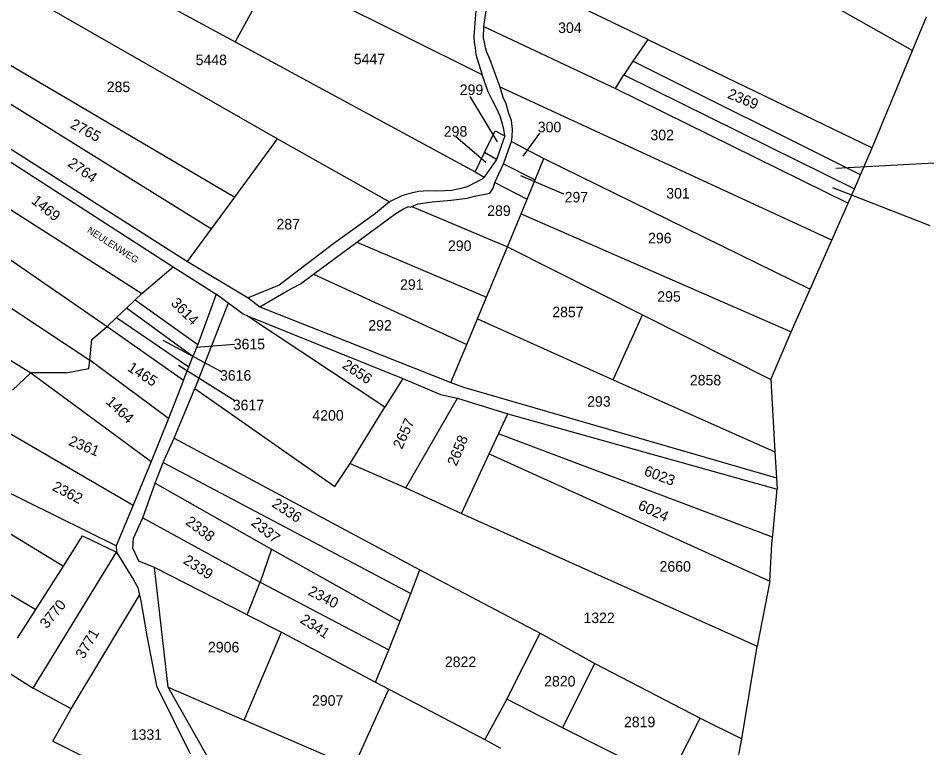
# Model space of a CAD drawing. Extents: x 191922 to 199923, y 328959 to 333350.
# Drawn here: x 198057.1 to 198290.3, y 330693 to 330880.3 of the extents above; entities that cross this region are included whole.
import ezdxf

# ---------------------------------------------------------------- set-up
doc = ezdxf.new("R2010")
doc.units = 0
for name, color, linetype in [('bouwvlak', 7, 'Continuous'), ('enkelbestemming', 7, 'Continuous'), ('Level 6', 7, 'Continuous'), ('Maatvoering_symbolen', 7, 'Continuous')]:
    doc.layers.add(name, color=color, linetype=linetype)

msp = doc.modelspace()

# ---------------------------------------------------------------- linework, layer by layer
at = {"layer": 'bouwvlak'}
for p, q in [((198173.03, 330860.21), (198180.02, 330848.58)), ((198169.44, 330849.92), (198177.14, 330843.35)), ((198190.91, 330850.74), (198186.59, 330844.86)), ((198295.38, 330843.28), (198266.93, 330841.68)), ((198197.14, 330835.14), (198186.07, 330839.86)), ((198291.16, 330826.98), (198266.2, 330836.78)), ((198109.27, 330789.56), (198094.34, 330797.58)), ((198112.63, 330796.5), (198102.82, 330795.8)), ((198112.67, 330782.06), (198098.21, 330791.11))]:
    msp.add_line(p, q, dxfattribs=at)
at = {"layer": 'Level 6'}
for p, q in [((198176.19, 330865.74), (198076.91, 330915.31)), ((198047.2, 330909.76), (198112.82, 330874.25)), ((198229.49, 330904.5), (198286.62, 330871.99)), ((198038.84, 330897.95), (198123.65, 330849.28)), ((198218.68, 330874.79), (198179.31, 330893.83)), ((198174.96, 330888.03), (198174.05, 330875.7)), ((198176.6, 330878.15), (198177.88, 330886.41)), ((198117.68, 330883.07), (198112.82, 330874.25)), ((198035.22, 330879.91), (198112.67, 330834.33)), ((198286.62, 330871.99), (198290.21, 330880.66)), ((198286.62, 330871.99), (198290.21, 330880.66)), ((198176.49, 330875.22), (198176.6, 330878.15)), ((198176.6, 330878.15), (198210.37, 330862.24)), ((198112.82, 330874.25), (198174.37, 330840.84)), ((198174.05, 330875.7), (198174.15, 330874.02)), ((198176.78, 330874.09), (198176.49, 330875.22)), ((198218.68, 330874.79), (198214.82, 330869.26)), ((198218.68, 330874.79), (198276.27, 330847)), ((198031.3, 330873.06), (198106.72, 330826.24)), ((198174.15, 330874.02), (198174.37, 330872.64)), ((198174.37, 330872.64), (198174.59, 330870.95)), ((198177.06, 330872.65), (198176.78, 330874.09)), ((198177.42, 330871.58), (198177.06, 330872.65)), ((198276.52, 330847.58), (198286.62, 330871.99)), ((198276.52, 330847.58), (198286.62, 330871.99)), ((198174.59, 330870.95), (198175.24, 330868.76)), ((198178.44, 330869.19), (198177.42, 330871.58)), ((198175.24, 330868.76), (198176.19, 330865.74)), ((198179.04, 330867.43), (198178.44, 330869.19)), ((198180.83, 330862.6), (198179.04, 330867.43)), ((198214.82, 330869.26), (198212.57, 330865.75)), ((198273.26, 330840.08), (198214.82, 330869.26)), ((198026.65, 330864.92), (198100.54, 330817.82)), ((198177.74, 330861.41), (198176.19, 330865.74)), ((198210.37, 330862.24), (198212.57, 330865.75)), ((198212.57, 330865.75), (198271.7, 330836.5)), ((198181.59, 330859.96), (198180.83, 330862.6)), ((198265.95, 330823.3), (198180.83, 330862.6)), ((198178.83, 330859.14), (198177.74, 330861.41)), ((198210.37, 330862.24), (198270.1, 330832.82)), ((198179.98, 330857.06), (198178.83, 330859.14)), ((198182.32, 330858.26), (198181.59, 330859.96)), ((198182.9, 330856.07), (198182.32, 330858.26)), ((198180.82, 330855.17), (198179.98, 330857.06)), ((198183.68, 330854.06), (198182.9, 330856.07)), ((198181.18, 330854.05), (198180.82, 330855.17)), ((198181.76, 330851.79), (198181.18, 330854.05)), ((198183.95, 330851.81), (198183.68, 330854.06)), ((198176.77, 330845.78), (198179.56, 330851.33)), ((198179.56, 330851.33), (198181.98, 330850.1)), ((198181.98, 330850.1), (198181.76, 330851.79)), ((198183.85, 330849.75), (198183.95, 330851.81)), ((198046.55, 330848.87), (198096.85, 330816.46)), ((198046.55, 330848.87), (198096.85, 330816.46)), ((198112.67, 330834.33), (198123.65, 330849.28)), ((198123.65, 330849.28), (198152.43, 330833.12)), ((198181.98, 330850.1), (198179.87, 330844.03)), ((198181.66, 330842.88), (198183.71, 330848.63)), ((198183.71, 330848.63), (198183.85, 330849.75)), ((198183.71, 330848.63), (198192.02, 330844.29)), ((197965.62, 330847.2), (198060.36, 330789.31)), ((198273.26, 330840.08), (198276.27, 330847)), ((198273.26, 330840.08), (198276.27, 330847)), ((198276.27, 330847), (198276.52, 330847.58)), ((198276.27, 330847), (198276.52, 330847.58)), ((198174.37, 330840.84), (198176.77, 330845.78)), ((198179.87, 330844.03), (198176.72, 330839.48)), ((198179.87, 330844.03), (198176.77, 330845.78)), ((198189.8, 330838.84), (198192.02, 330844.29)), ((198192.02, 330844.29), (198260.39, 330810.74)), ((198179.45, 330838.12), (198181.66, 330842.88)), ((198181.66, 330842.88), (198189.8, 330838.84)), ((198040.69, 330840.4), (198088.81, 330809.59)), ((198174.37, 330840.84), (198176.72, 330839.48)), ((198176.72, 330839.48), (198176.15, 330838.93)), ((198271.7, 330836.5), (198273.26, 330840.08)), ((198271.7, 330836.5), (198273.26, 330840.08)), ((198172.35, 330836.96), (198170.4, 330836.5)), ((198174.82, 330838.28), (198172.35, 330836.96)), ((198176.15, 330838.93), (198174.82, 330838.28)), ((198178.99, 330836.7), (198179.45, 330838.12)), ((198179.45, 330838.12), (198187.77, 330833.84)), ((198187.77, 330833.84), (198189.8, 330838.84)), ((198030.11, 330835.48), (198079.9, 330801.17)), ((198155.53, 330834.68), (198152.43, 330833.12)), ((198157.99, 330835.38), (198155.53, 330834.68)), ((198159.87, 330835.84), (198157.99, 330835.38)), ((198162.25, 330835.98), (198159.87, 330835.84)), ((198164.44, 330835.87), (198162.25, 330835.98)), ((198166.58, 330835.95), (198164.44, 330835.87)), ((198168.33, 330836.04), (198166.58, 330835.95)), ((198170.4, 330836.5), (198168.33, 330836.04)), ((198172.3, 330834.09), (198174.19, 330834.61)), ((198174.19, 330834.61), (198177.27, 330835.17)), ((198177.27, 330835.17), (198178.15, 330835.4)), ((198178.15, 330835.4), (198178.99, 330836.7)), ((198270.1, 330832.82), (198271.7, 330836.5)), ((198270.1, 330832.82), (198271.7, 330836.5)), ((198106.72, 330826.24), (198112.67, 330834.33)), ((198152.43, 330833.12), (198148.81, 330830.14)), ((198158.11, 330831.92), (198159.75, 330832.6)), ((198159.75, 330832.6), (198163.33, 330833.15)), ((198163.33, 330833.15), (198168.23, 330833.61)), ((198168.23, 330833.61), (198172.3, 330834.09)), ((198186.2, 330830.07), (198187.77, 330833.84)), ((198265.95, 330823.3), (198270.1, 330832.82)), ((198265.95, 330823.3), (198270.1, 330832.82)), ((198148.81, 330830.14), (198138.09, 330822.5)), ((198144.05, 330822.76), (198153.76, 330829.98)), ((198153.76, 330829.98), (198155.78, 330831.31)), ((198155.78, 330831.31), (198157.3, 330831.96)), ((198157.3, 330831.96), (198157.73, 330831.77)), ((198157.73, 330831.77), (198158.11, 330831.92)), ((198158.11, 330831.92), (198182.68, 330821.64)), ((198182.68, 330821.64), (198186.2, 330830.07)), ((198186.2, 330830.07), (198255.52, 330799.77)), ((198100.54, 330817.82), (198106.72, 330826.24)), ((198260.39, 330810.74), (198265.95, 330823.3)), ((198260.39, 330810.74), (198265.95, 330823.3)), ((198138.09, 330822.5), (198124.06, 330811.75)), ((198132.88, 330814.63), (198144.05, 330822.76)), ((198144.05, 330822.76), (198177.29, 330808.7)), ((198177.29, 330808.7), (198182.68, 330821.64)), ((198182.68, 330821.64), (198217.29, 330804.12)), ((198088.81, 330809.59), (198096.85, 330816.46)), ((198096.85, 330816.46), (198107.93, 330809.49)), ((198096.85, 330816.46), (198107.93, 330809.49)), ((198100.54, 330817.82), (198116.11, 330808.48)), ((198129.52, 330812.14), (198132.88, 330814.63)), ((198132.88, 330814.63), (198172.23, 330796.57)), ((198124.06, 330811.75), (198116.11, 330808.48)), ((198126.16, 330810.28), (198129.52, 330812.14)), ((198087.17, 330808.04), (198088.81, 330809.59)), ((198107.93, 330809.49), (198103.18, 330796.55)), ((198111.01, 330807.18), (198107.93, 330809.49)), ((198111.01, 330807.18), (198107.93, 330809.49)), ((198119.14, 330806.24), (198126.16, 330810.28)), ((198255.52, 330799.77), (198260.39, 330810.74)), ((198255.52, 330799.77), (198260.39, 330810.74)), ((198084.9, 330805.9), (198087.17, 330808.04)), ((198087.17, 330808.04), (198103.18, 330796.55)), ((198111.01, 330807.18), (198102.4, 330785.25)), ((198114.85, 330804.31), (198111.01, 330807.18)), ((198114.85, 330804.31), (198111.01, 330807.18)), ((198116.11, 330808.48), (198119.14, 330806.24)), ((198174.98, 330803.16), (198177.29, 330808.7)), ((198055.46, 330805.79), (198075.48, 330792.51)), ((198084.9, 330805.9), (198082.35, 330803.49)), ((198101.93, 330793.47), (198084.9, 330805.9)), ((198115.74, 330803.95), (198114.85, 330804.31)), ((198115.74, 330803.95), (198114.85, 330804.31)), ((198119.14, 330806.24), (198168.16, 330786.81)), ((198082.35, 330803.49), (198079.9, 330801.17)), ((198082.35, 330803.49), (198100.87, 330790.77)), ((198115.74, 330803.95), (198155.79, 330787.79)), ((198151.24, 330780.45), (198115.74, 330803.95)), ((198115.74, 330803.95), (198155.79, 330787.79)), ((198172.23, 330796.57), (198174.98, 330803.16)), ((198174.98, 330803.16), (198209.81, 330787.51)), ((198209.81, 330787.51), (198217.29, 330804.12)), ((198217.29, 330804.12), (198250.24, 330787.54)), ((198076, 330797.84), (198079.9, 330801.17)), ((198079.9, 330801.17), (198099.5, 330787.38)), ((198250.24, 330787.54), (198255.52, 330799.77)), ((198250.24, 330787.54), (198255.52, 330799.77)), ((198075.48, 330792.51), (198076, 330797.84)), ((198103.18, 330796.55), (198101.93, 330793.47)), ((198168.16, 330786.81), (198172.23, 330796.57)), ((198100.87, 330790.77), (198101.93, 330793.47)), ((198069.43, 330789.26), (198075.27, 330790.4)), ((198075.27, 330790.4), (198075.48, 330792.51)), ((198095.7, 330777.53), (198075.48, 330792.51)), ((198099.5, 330787.38), (198100.87, 330790.77)), ((198055.62, 330784.79), (198060.36, 330789.31)), ((198060.36, 330789.31), (198091.21, 330766.49)), ((198069.43, 330789.26), (198060.36, 330789.31)), ((198099.5, 330787.38), (198095.7, 330777.53)), ((198155.79, 330787.79), (198151.24, 330780.45)), ((198155.79, 330787.79), (198165.47, 330783.69)), ((198155.79, 330787.79), (198165.47, 330783.69)), ((198168.16, 330786.81), (198171.4, 330785.62)), ((198171.4, 330785.62), (198251.71, 330762.35)), ((198209.81, 330787.51), (198251.32, 330769.01)), ((198250.24, 330787.54), (198251.32, 330769.01)), ((198250.24, 330787.54), (198251.32, 330769.01)), ((198097.1, 330772.51), (198102.4, 330785.25)), ((198102.4, 330785.25), (198138.33, 330760.12)), ((198165.47, 330783.69), (198169.86, 330782.78)), ((198165.47, 330783.69), (198169.86, 330782.78)), ((198156.57, 330759.78), (198169.86, 330782.78)), ((198169.86, 330782.78), (198182.79, 330778.78)), ((198169.86, 330782.78), (198182.79, 330778.78)), ((198142.27, 330765.99), (198151.24, 330780.45)), ((198180.39, 330773.61), (198182.79, 330778.78)), ((198182.79, 330778.78), (198251.88, 330759.41)), ((198182.79, 330778.78), (198251.88, 330759.41)), ((198048.14, 330777.68), (198086.59, 330755.34)), ((198095.7, 330777.53), (198091.21, 330766.49)), ((198094.35, 330766.24), (198097.1, 330772.51)), ((198097.1, 330772.51), (198160.2, 330738.68)), ((198177.99, 330768.46), (198180.39, 330773.61)), ((198250.7, 330747.11), (198180.39, 330773.61)), ((198170.87, 330753.19), (198177.99, 330768.46)), ((198177.99, 330768.46), (198249.97, 330735.79)), ((198251.32, 330769.01), (198251.71, 330762.35)), ((198251.32, 330769.01), (198251.71, 330762.35)), ((198082.22, 330744.89), (198040.4, 330765.51)), ((198091.21, 330766.49), (198086.59, 330755.34)), ((198092.3, 330760.98), (198094.35, 330766.24)), ((198094.35, 330766.24), (198157.88, 330732.65)), ((198138.33, 330760.12), (198142.27, 330765.99)), ((198142.27, 330765.99), (198156.57, 330759.78)), ((198027.9, 330764.47), (198068.7, 330739.68)), ((198251.71, 330762.35), (198251.88, 330759.41)), ((198251.71, 330762.35), (198251.88, 330759.41)), ((198089.06, 330752.08), (198092.3, 330760.98)), ((198092.3, 330760.98), (198122.1, 330744.01)), ((198156.57, 330759.78), (198170.87, 330753.19)), ((198250.75, 330747.61), (198251.88, 330759.41)), ((198012.33, 330757.57), (198061.62, 330728.5)), ((198086.59, 330755.34), (198082.22, 330744.89)), ((198170.87, 330753.19), (198246.79, 330719.11)), ((198086.68, 330746.82), (198089.06, 330752.08)), ((198089.06, 330752.08), (198119.17, 330735.53)), ((198068.7, 330739.68), (198073.6, 330747.41)), ((198073.6, 330747.41), (198082.35, 330743.26)), ((198086.56, 330744.26), (198086.68, 330746.82)), ((198250.53, 330745.3), (198250.7, 330747.11)), ((198250.7, 330747.11), (198250.74, 330747.48)), ((198250.74, 330747.48), (198250.75, 330747.61)), ((198082.22, 330744.89), (198082.35, 330743.26)), ((198087.07, 330743.13), (198086.56, 330744.26)), ((198122.1, 330744.01), (198119.17, 330735.53)), ((198122.1, 330744.01), (198155.12, 330725.52)), ((198249.97, 330735.79), (198250.53, 330745.3)), ((198060.99, 330708.37), (198082.35, 330743.26)), ((198082.35, 330743.26), (198086.71, 330736.17)), ((198088.08, 330740.93), (198087.07, 330743.13)), ((198061.62, 330728.5), (198068.7, 330739.68)), ((198092.11, 330739.29), (198088.08, 330740.93)), ((198095.56, 330708.58), (198092.11, 330739.29)), ((198115.91, 330727.17), (198092.11, 330739.29)), ((198157.88, 330732.65), (198160.2, 330738.68)), ((198160.2, 330738.68), (198191.1, 330722.46)), ((198086.71, 330736.17), (198087.79, 330734.17)), ((198115.91, 330727.17), (198119.17, 330735.53)), ((198119.17, 330735.53), (198152.27, 330718.19)), ((198249.97, 330735.79), (198246.79, 330719.11)), ((198070.73, 330703.06), (198088.23, 330732.18)), ((198087.79, 330734.17), (198088.23, 330732.18)), ((198088.23, 330732.18), (198088.55, 330730.78)), ((198155.12, 330725.52), (198157.88, 330732.65)), ((198088.55, 330730.78), (198090.14, 330721.76)), ((198056.97, 330721.19), (198061.62, 330728.5)), ((198115.91, 330727.17), (198124.67, 330722.7)), ((198152.27, 330718.19), (198155.12, 330725.52)), ((198115.13, 330700.14), (198124.67, 330722.7)), ((198124.67, 330722.7), (198148.82, 330709.86)), ((198090.14, 330721.76), (198092.6, 330708.97)), ((198182.48, 330705.49), (198191.1, 330722.46)), ((198191.1, 330722.46), (198205.07, 330714.65)), ((198148.82, 330709.86), (198152.27, 330718.19)), ((198242.85, 330695.35), (198246.79, 330719.11)), ((198196.76, 330698.2), (198205.07, 330714.65)), ((198205.07, 330714.65), (198232.16, 330700.67)), ((198054.59, 330712.34), (198060.99, 330708.37)), ((198092.6, 330708.97), (198101.28, 330691.45)), ((198148.82, 330709.86), (198152.21, 330708.06)), ((198070.73, 330703.06), (198060.99, 330708.37)), ((198105.99, 330690.3), (198095.56, 330708.58)), ((198095.56, 330708.58), (198115.13, 330700.14)), ((198143.18, 330688.02), (198152.21, 330708.06)), ((198152.21, 330708.06), (198176.84, 330695.16)), ((198182.48, 330705.49), (198176.84, 330695.16)), ((198196.76, 330698.2), (198182.48, 330705.49)), ((198066.02, 330694.77), (198070.73, 330703.06)), ((198143.18, 330688.02), (198115.13, 330700.14)), ((198223.95, 330684.51), (198232.16, 330700.67)), ((198232.16, 330700.67), (198242.85, 330695.35)), ((198223.95, 330684.51), (198196.76, 330698.2)), ((198066.02, 330694.77), (198083.62, 330685.92)), ((198176.84, 330695.16), (198180.86, 330692.95)), ((198239.17, 330676.58), (198242.85, 330695.35))]:
    msp.add_line(p, q, dxfattribs=at)

# ---------------------------------------------------------------- texts
at = {"layer": 'enkelbestemming'}
for s, p in [('304', (198195.68, 330876.48)), ('5448', (198102.65, 330868.23)), ('5447', (198143.24, 330868.46)), ('285', (198079.83, 330861.31)), ('299', (198170.43, 330860.57)), ('300', (198190.46, 330851)), ('298', (198166.34, 330849.87)), ('302', (198219.38, 330848.97)), ('297', (198197.35, 330833)), ('301', (198223.44, 330833.99)), ('289', (198177.47, 330829.53)), ('287', (198123.4, 330826.07)), ('290', (198167.41, 330820.54)), ('296', (198218.76, 330822.5)), ('291', (198155.11, 330810.57)), ('295', (198221.13, 330807.51)), ('2857', (198194.17, 330803.54)), ('292', (198146.96, 330800.1)), ('3615', (198112.43, 330795.3)), ('3616', (198108.89, 330787.26)), ('2858', (198229.49, 330786.04)), ('293', (198203.13, 330780.58)), ('3617', (198112.18, 330779.65)), ('4200', (198132.61, 330777)), ('2660', (198221.71, 330738.24)), ('1322', (198202.18, 330725.04)), ('2906', (198105.81, 330717.52)), ('2822', (198166.62, 330713.75)), ('2820', (198192.09, 330708.78)), ('2907', (198132.5, 330703.84)), ('2819', (198212.58, 330698.32)), ('1331', (198086, 330695.09))]:
    msp.add_text(s, height=2.7, dxfattribs=at).set_placement(p)
for s, rotation, p in [('2369', 337.411, (198238.94, 330859.86)), ('2765', 331.6915, (198070.27, 330852.26)), ('2764', 324.7549, (198069.59, 330842.52)), ('1469', 321.0517, (198060.29, 330833.03)), ('3614', 314.5948, (198096.12, 330806.96)), ('1465', 327.5024, (198084.95, 330789.96)), ('2656', 326.5484, (198140.07, 330790.67)), ('1464', 316.2103, (198079.43, 330781.63)), ('2657', 65.9323, (198155.6, 330769.5)), ('2361', 338.1449, (198069.82, 330770.77)), ('2658', 67.5792, (198169.58, 330765.13)), ('6023', 339.2962, (198217.52, 330763.06)), ('2362', 332.712, (198065.63, 330759.23)), ('2336', 326.5484, (198122.01, 330755.09)), ('6024', 335.1528, (198215.95, 330754.35)), ('2338', 323.1416, (198099.82, 330750.58)), ('2337', 321.1702, (198116.7, 330750.39)), ('2339', 326.469, (198099.26, 330740.54)), ('2340', 332.8147, (198131.26, 330732.4)), ('3770', 50.6375, (198064.47, 330723.44)), ('2341', 326.6126, (198129.24, 330725.34)), ('3771', 59.3127, (198073.93, 330715.65))]:
    msp.add_text(s, height=2.7, rotation=rotation, dxfattribs=at).set_placement(p)
at = {"layer": 'Maatvoering_symbolen'}
msp.add_text('NEULENWEG', height=1.75, rotation=327.2165, dxfattribs=at).set_placement((198074.64, 330825.45))

doc.saveas('drawing.dxf')
